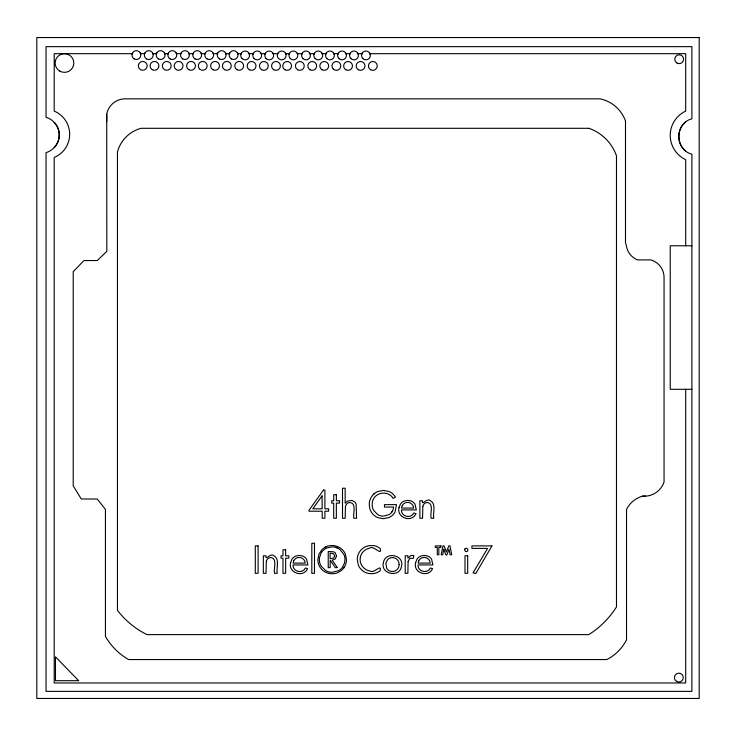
<?xml version="1.0" encoding="UTF-8"?>
<svg xmlns="http://www.w3.org/2000/svg" width="736" height="736" viewBox="0 0 736 736"><rect width="100%" height="100%" fill="white"/><g stroke="black" fill="none" stroke-linecap="round" stroke-linejoin="round"><path stroke-width="1.1" d="M132.13 53.94L132.572 52.872M144.504 53.94L144.946 52.872M156.345 53.94L156.786 52.872M168.038 53.94L168.48 52.872M180.679 53.94L181.12 52.872M192.933 53.94L193.375 52.872M204.93 53.94L205.372 52.872M217.368 53.94L217.81 52.872M229.319 53.94L229.761 52.872M240.856 54.298L241.298 53.231M252.963 54.298L253.405 53.231M264.942 54.298L265.383 53.231M277.426 54.298L277.868 53.231M289.119 54.298L289.561 53.231M301.76 54.298L302.202 53.231M313.996 54.298L314.438 53.231M325.68 54.298L326.122 53.231M337.778 54.298L338.22 53.231M349.729 54.298L350.17 53.231M361.68 54.298L362.121 53.231M54.206 147.504C60.904 140.87 60.904 129.067 54.206 122.424M685.694 122.102C676.43 128.855 676.43 144.136 685.694 150.889M132.232 53.682L54.206 53.682L54.206 111.09A25.116 25.116 0 0 1 54.206 157.458L54.206 682.962L685.694 682.962L685.694 389.298M140.558 53.682L144.615 53.682M152.932 53.682L156.455 53.682M164.772 53.682L168.139 53.682M176.465 53.682L180.78 53.682M189.097 53.682L193.034 53.682M201.351 53.682L205.04 53.682M213.357 53.682L217.479 53.682M225.796 53.682L229.42 53.682M237.746 53.682L241.114 53.682M249.136 53.682L253.221 53.682M261.243 53.682L265.199 53.682M273.222 53.682L277.684 53.682M285.706 53.682L289.377 53.682M297.399 53.682L302.008 53.682M310.031 53.682L314.244 53.682M322.267 53.682L325.938 53.682M333.96 53.682L338.026 53.682M346.049 53.682L349.986 53.682M358.009 53.682L361.937 53.682M369.96 53.682L685.694 53.682L685.694 111.09A26.809 26.809 0 0 0 685.694 159.666L685.694 245.778M691.895 245.778L670.238 245.778L670.238 389.298L691.895 389.298M106.711 114.19L106.821 251.39L97.244 260.544L83.996 260.544L73.214 271.63L73.214 485.806L81.264 498.999L97.244 498.999L105.432 509.413L105.432 636.382A62.054 62.054 0 0 0 128.598 659.557L606.823 659.557A45.016 45.016 0 0 0 626.52 639.86L626.52 509.413A25.567 25.567 0 0 1 642.537 496.165L645.527 496.165M642.537 496.165L647.146 496.027A20.958 20.958 0 0 0 664.056 482.034L664.056 277.417A18.198 18.198 0 0 0 650.808 259.909L637.56 259.909A17.94 17.94 0 0 1 626.52 246.661L625.49 242.365L625.49 121.017A34.362 34.362 0 0 0 600.107 98.845L124.228 98.845A18.915 18.915 0 0 0 106.803 113.574L106.757 121.679M369.766 53.231L370.208 54.298M357.825 53.231L358.266 54.298M345.865 53.231L346.306 54.298M333.767 53.231L334.208 54.298M322.083 53.231L322.524 54.298M309.847 53.231L310.288 54.298M297.215 53.231L297.657 54.298M285.522 53.231L285.964 54.298M273.028 53.231L273.47 54.298M261.05 53.231L261.492 54.298M248.952 53.231L249.394 54.298M237.406 52.872L237.848 53.94M225.464 52.872L225.897 53.94M213.017 52.872L213.458 53.94M201.02 52.872L201.462 53.94M188.766 52.872L189.207 53.94M176.125 52.872L176.566 53.94M164.432 52.872L164.873 53.94M152.6 52.872L153.042 53.94M140.217 52.872L140.659 53.94M374.624 493.378A13.791 13.791 0 0 0 371.119 497.462L370.328 499.109A14.665 14.665 0 0 0 369.251 504.675L369.73 508.337A14.002 14.002 0 0 0 372.076 513.158L373.235 514.519A13.653 13.653 0 0 0 377.651 517.574L383.162 518.705L389.004 517.528A12.696 12.696 0 0 0 395.048 511.989L396.492 504.638L384.468 504.638L384.468 507.067L393.521 507.067A9.025 9.025 0 0 1 391.598 512.376M373.29 494.583A13.662 13.662 0 0 1 377.743 491.547L383.336 490.434L388.792 491.418A13.57 13.57 0 0 1 393.236 494.224L395.536 497.012L393.144 498.428C388.387 489.974 374.514 492.007 372.536 501.566A11.905 11.905 0 0 0 373.64 510.379L377.651 514.556A10.994 10.994 0 0 0 383.41 516.148L388.866 514.731A9.329 9.329 0 0 0 392.573 510.821M343.556 568.229A13.91 13.91 0 0 0 345.386 565.101A14.085 14.085 0 0 0 346.481 559.608L345.368 554.116A14.03 14.03 0 0 0 342.323 549.617C339.176 546.471 334.558 545.017 330.16 545.597A14.37 14.37 0 0 0 324.852 547.4M344.568 566.729A14.205 14.205 0 0 1 340.98 570.796L337.806 572.626A14.435 14.435 0 0 1 332.166 573.74L330.16 573.62A14.508 14.508 0 0 1 324.806 571.808L323.288 570.796A13.864 13.864 0 0 1 318.936 565.101A14.315 14.315 0 0 1 317.86 559.608L318.955 554.116L321.972 549.617A14.048 14.048 0 0 1 326.499 546.59M335.588 547.345A12.632 12.632 0 0 1 339.995 549.544L343.96 554.64A12.503 12.503 0 0 1 344.963 559.572L344.512 563.031L342.35 567.456A12.273 12.273 0 0 1 338.698 570.63L332.138 572.323A12.816 12.816 0 0 1 325.634 570.584L321.071 566.03A12.632 12.632 0 0 1 319.461 561.356L319.461 557.888L321.052 553.15A12.374 12.374 0 0 1 327.088 547.878L332.166 546.894A12.779 12.779 0 0 1 337.171 547.888M408.103 561.559L407.873 573.298L405.214 573.298L405.214 555.79L407.873 555.79L407.946 558.192L410.752 555.588A4.683 4.683 0 0 1 413.834 555.79L413.246 558.348L409.878 558.32L408.103 561.559M399.114 564.54C399.354 568.836 395.094 572.415 390.89 571.348A6.238 6.238 0 0 1 386.74 568.367L385.876 563.187L387.596 559.691A6.541 6.541 0 0 1 391.046 557.741C395.204 556.692 399.344 560.326 399.114 564.54M290.61 562.7C287.822 572.792 303.453 578.238 307.565 568.615L305.348 568.036C302.551 574.135 292.551 571.651 293.038 564.944L307.906 564.944L306.636 559.415A7.599 7.599 0 0 0 302.91 556.076L299.212 555.386L295.651 556.103A8.381 8.381 0 0 0 291.861 559.415L290.61 562.7M399.032 507.656C396.244 517.748 411.884 523.195 415.987 513.581L413.77 512.992C410.973 519.101 400.973 516.608 401.46 509.91L416.328 509.91L415.058 504.372A7.599 7.599 0 0 0 411.332 501.032L407.634 500.342L404.073 501.06A8.381 8.381 0 0 0 400.283 504.372L399.032 507.656M415.61 562.7C412.822 572.792 428.453 578.238 432.566 568.615L430.348 568.036C427.552 574.135 417.551 571.651 418.039 564.944L432.906 564.944L431.636 559.415A7.599 7.599 0 0 0 427.91 556.076L424.212 555.386L420.642 556.103A8.381 8.381 0 0 0 416.852 559.415L415.61 562.7M383.41 562.663C380.273 574.319 399.722 578.073 401.497 566.407C404.598 554.778 385.186 551.016 383.41 562.663M360.346 557.244C358.956 563.546 363.694 570.207 370.088 571.016C374.155 574.034 381.772 563.012 380.19 570.768C375.176 574.687 367.669 574.687 362.655 570.796A13.763 13.763 0 0 1 358.331 565.101L357.273 559.608A14.315 14.315 0 0 1 358.349 554.116A13.864 13.864 0 0 1 362.701 548.421L364.219 547.4A14.508 14.508 0 0 1 369.573 545.597L374.017 545.67A12.622 12.622 0 0 1 380.19 548.559C382.242 556.839 373.4 544.484 369.224 548.311C364.789 549.157 361.164 552.81 360.346 557.244M59.285 134.964C59.294 142.95 53.71 150.402 46.037 152.628L46.037 691.38L691.895 691.38L691.895 154.164C674.673 150.034 674.673 122.958 691.895 118.836L691.895 46.644L46.037 46.644L46.037 117.3C53.71 119.526 59.294 126.978 59.285 134.964M266.322 561.384L266.009 573.298L263.35 573.298L263.35 555.79L266.009 555.79C264.84 561.55 270.627 552.304 273.939 555.809C280.057 559.13 276.055 568.072 277.27 573.298L274.611 573.298C273.185 568.91 277.5 560.004 271.759 557.658C269.229 557.042 266.828 558.909 266.322 561.384M345.469 506.368L345.166 518.264L342.507 518.264L342.507 488.244L345.166 488.244L345.166 503.222L347.429 501.087L351.955 500.452L354.991 502.053L356.16 504.132L356.564 518.264L353.906 518.264C352.59 514.004 357.144 503.222 349.885 502.532C347.64 502.458 346.003 504.344 345.469 506.368M422.841 506.34L422.538 518.264L419.879 518.264L419.879 500.756L422.538 500.756C421.369 506.515 427.156 497.26 430.468 500.765C436.577 504.086 432.584 513.029 433.798 518.264L431.14 518.264C429.714 513.875 434.028 504.97 428.288 502.614C425.748 501.998 423.356 503.866 422.841 506.34M336.481 555.901L335.386 558.872L332.166 560.197L337.438 567.64L335.331 567.64L330.234 560.262L330.096 567.64L328.228 567.64L328.228 551.503L333.5 551.788L335.156 552.653L336.481 555.901M334.604 555.974L333.739 558.035L330.096 558.707L330.096 553.095L333.684 553.776L334.604 555.974M443.725 549.249L442.713 554.778L441.186 554.778L442.962 545.882L444.075 545.882L446.402 552.055L448.813 545.882L449.963 545.882L451.702 554.778L450.11 554.778L448.988 549.286L446.881 554.962L445.942 554.962L443.725 549.249M464.756 549.249L464.766 550.546L465.686 551.439A1.702 1.702 0 0 0 467.544 551.08L467.921 549.249L466.357 548.237A1.693 1.693 0 0 0 464.756 549.249M293.719 560.887L293.112 563.104L305.284 563.104C305.008 559.48 301.576 556.701 297.988 557.566A5.897 5.897 0 0 0 293.719 560.887M402.141 505.844L401.534 508.061L413.706 508.061C413.43 504.436 409.998 501.667 406.41 502.532A5.897 5.897 0 0 0 402.141 505.844M418.72 560.887L418.112 563.104L430.275 563.104C429.999 559.48 426.576 556.701 422.988 557.566A5.897 5.897 0 0 0 418.72 560.887M491.952 545.91L475.796 573.51L473.064 572.856L487.572 548.412L471.905 548.412L471.905 545.91L491.952 545.91M322.055 495.88L312.828 508.824L322.193 508.824L322.055 495.88M323.472 490.075L309.01 510.26L309.01 511.216L322.193 511.216L322.193 518.264L324.889 518.264L324.889 511.216L328.633 511.216L328.633 508.824L324.889 508.824L324.889 490.075L323.472 490.075M699.2 37.536L36.8 37.536L36.8 698.464L699.2 698.464L699.2 37.536M588.993 128.303L140.99 128.303A33.525 33.525 0 0 0 117.466 151.818L117.466 610.328A83.72 83.72 0 0 0 146.952 634.616L588.791 634.616A87.915 87.915 0 0 0 616.474 606.924L616.474 155.784A44.979 44.979 0 0 0 588.993 128.303M336.352 494.721L333.684 494.721L333.684 500.756L331.715 500.756L331.715 503.111L333.684 503.111L333.684 518.264L336.352 518.264L336.352 503.111L339.508 503.111L339.508 500.756L336.352 500.756L336.352 494.721M314.484 543.288L311.825 543.288L311.825 573.298L314.484 573.298L314.484 543.288M258.097 545.91L255.291 545.91L255.291 573.298L258.097 573.298L258.097 545.91M440.882 545.91L435.261 545.91L435.261 547.372L437.285 547.372L437.285 554.778L438.849 554.778L438.849 547.372L440.882 547.372L440.882 545.91M285.642 549.764L282.983 549.764L282.983 555.79L281.014 555.79L281.014 558.155L282.983 558.155L282.983 573.298L285.642 573.298L285.642 558.155L288.797 558.155L288.797 555.79L285.642 555.79L285.642 549.764M467.673 555.79L465.005 555.79L465.005 573.298L467.673 573.298L467.673 555.79M78.651 680.68L55.467 680.68L55.467 656.843L78.651 680.68M59.791 71.107A9.338 9.338 0 0 0 73.802 63.02A9.338 9.338 0 0 0 59.791 54.933A9.338 9.338 0 0 0 59.791 71.107M134.191 58.908A4.416 4.416 0 0 0 140.815 55.08A4.416 4.416 0 0 0 134.191 51.253A4.416 4.416 0 0 0 134.191 58.908M146.565 58.908A4.416 4.416 0 0 0 153.189 55.08A4.416 4.416 0 0 0 146.565 51.253A4.416 4.416 0 0 0 146.565 58.908M158.406 58.908A4.416 4.416 0 0 0 165.03 55.08A4.416 4.416 0 0 0 158.406 51.253A4.416 4.416 0 0 0 158.406 58.908M170.099 58.908A4.416 4.416 0 0 0 176.723 55.08A4.416 4.416 0 0 0 170.099 51.253A4.416 4.416 0 0 0 170.099 58.908M182.73 58.908A4.416 4.416 0 0 0 189.354 55.08A4.416 4.416 0 0 0 182.73 51.253A4.416 4.416 0 0 0 182.73 58.908M194.985 58.908A4.416 4.416 0 0 0 201.609 55.08A4.416 4.416 0 0 0 194.985 51.253A4.416 4.416 0 0 0 194.985 58.908M206.991 58.908A4.416 4.416 0 0 0 213.615 55.08A4.416 4.416 0 0 0 206.991 51.253A4.416 4.416 0 0 0 206.991 58.908M219.429 58.908A4.416 4.416 0 0 0 226.053 55.08A4.416 4.416 0 0 0 219.429 51.253A4.416 4.416 0 0 0 219.429 58.908M231.371 58.908A4.416 4.416 0 0 0 237.995 55.08A4.416 4.416 0 0 0 231.371 51.253A4.416 4.416 0 0 0 231.371 58.908M140.548 69.681A4.416 4.416 0 0 0 147.172 65.854A4.416 4.416 0 0 0 140.548 62.026A4.416 4.416 0 0 0 140.548 69.681M152.278 69.681A4.416 4.416 0 0 0 158.902 65.854A4.416 4.416 0 0 0 152.278 62.026A4.416 4.416 0 0 0 152.278 69.681M164.551 69.681A4.416 4.416 0 0 0 171.175 65.854A4.416 4.416 0 0 0 164.551 62.026A4.416 4.416 0 0 0 164.551 69.681M176.401 69.681A4.416 4.416 0 0 0 183.025 65.854A4.416 4.416 0 0 0 176.401 62.026A4.416 4.416 0 0 0 176.401 69.681M188.83 69.681A4.416 4.416 0 0 0 195.454 65.854A4.416 4.416 0 0 0 188.83 62.026A4.416 4.416 0 0 0 188.83 69.681M200.091 69.396A4.416 4.416 0 0 0 207.12 66.378A4.416 4.416 0 0 0 200.992 61.796A4.416 4.416 0 0 0 200.091 69.396M212.851 69.681A4.416 4.416 0 0 0 219.475 65.854A4.416 4.416 0 0 0 212.851 62.026A4.416 4.416 0 0 0 212.851 69.681M224.646 69.681A4.416 4.416 0 0 0 231.27 65.854A4.416 4.416 0 0 0 224.646 62.026A4.416 4.416 0 0 0 224.646 69.681M236.974 69.681A4.416 4.416 0 0 0 243.598 65.854A4.416 4.416 0 0 0 236.974 62.026A4.416 4.416 0 0 0 236.974 69.681M242.006 58.558A4.416 4.416 0 0 0 249.394 56.58A4.416 4.416 0 0 0 243.984 51.17A4.416 4.416 0 0 0 242.006 58.558M254.104 58.558A4.416 4.416 0 0 0 261.492 56.58A4.416 4.416 0 0 0 256.082 51.17A4.416 4.416 0 0 0 254.104 58.558M266.082 58.558A4.416 4.416 0 0 0 273.47 56.58A4.416 4.416 0 0 0 268.06 51.17A4.416 4.416 0 0 0 266.082 58.558M278.576 58.558A4.416 4.416 0 0 0 285.964 56.58A4.416 4.416 0 0 0 280.554 51.17A4.416 4.416 0 0 0 278.576 58.558M290.269 58.558A4.416 4.416 0 0 0 297.657 56.58A4.416 4.416 0 0 0 292.247 51.17A4.416 4.416 0 0 0 290.269 58.558M302.901 58.558A4.416 4.416 0 0 0 310.288 56.58A4.416 4.416 0 0 0 304.879 51.17A4.416 4.416 0 0 0 302.901 58.558M315.137 58.558A4.416 4.416 0 0 0 322.524 56.58A4.416 4.416 0 0 0 317.115 51.17A4.416 4.416 0 0 0 315.137 58.558M326.821 58.558A4.416 4.416 0 0 0 334.208 56.58A4.416 4.416 0 0 0 328.808 51.17A4.416 4.416 0 0 0 326.821 58.558M338.919 58.558A4.416 4.416 0 0 0 346.306 56.58A4.416 4.416 0 0 0 340.897 51.17A4.416 4.416 0 0 0 338.919 58.558M350.879 58.558A4.416 4.416 0 0 0 358.266 56.58A4.416 4.416 0 0 0 352.857 51.17A4.416 4.416 0 0 0 350.879 58.558M362.82 58.558A4.416 4.416 0 0 0 370.208 56.58A4.416 4.416 0 0 0 364.798 51.17A4.416 4.416 0 0 0 362.82 58.558M249.375 69.745A4.416 4.416 0 0 0 255.999 65.927A4.416 4.416 0 0 0 249.375 62.1A4.416 4.416 0 0 0 249.375 69.745M261.639 69.745A4.416 4.416 0 0 0 268.263 65.927A4.416 4.416 0 0 0 261.639 62.1A4.416 4.416 0 0 0 261.639 69.745M273.774 69.745A4.416 4.416 0 0 0 280.398 65.927A4.416 4.416 0 0 0 273.774 62.1A4.416 4.416 0 0 0 273.774 69.745M284.942 69.745A4.416 4.416 0 0 0 291.566 65.927A4.416 4.416 0 0 0 284.942 62.1A4.416 4.416 0 0 0 284.942 69.745M297.62 69.745A4.416 4.416 0 0 0 304.244 65.927A4.416 4.416 0 0 0 297.62 62.1A4.416 4.416 0 0 0 297.62 69.745M310.031 69.745A4.416 4.416 0 0 0 316.655 65.927A4.416 4.416 0 0 0 310.031 62.1A4.416 4.416 0 0 0 310.031 69.745M322.028 69.745A4.416 4.416 0 0 0 328.652 65.927A4.416 4.416 0 0 0 322.028 62.1A4.416 4.416 0 0 0 322.028 69.745M333.261 69.046A4.416 4.416 0 0 0 340.648 67.068A4.416 4.416 0 0 0 335.239 61.658A4.416 4.416 0 0 0 333.261 69.046M345.837 69.745A4.416 4.416 0 0 0 352.461 65.927A4.416 4.416 0 0 0 345.837 62.1A4.416 4.416 0 0 0 345.837 69.745M358.368 69.745A4.416 4.416 0 0 0 364.992 65.927A4.416 4.416 0 0 0 358.368 62.1A4.416 4.416 0 0 0 358.368 69.745M370.631 69.745A4.416 4.416 0 0 0 377.255 65.927A4.416 4.416 0 0 0 370.631 62.1A4.416 4.416 0 0 0 370.631 69.745M676.448 681.297A4.416 4.416 0 0 0 683.256 677.801A4.416 4.416 0 0 0 676.826 673.652A4.416 4.416 0 0 0 676.448 681.297M676.973 63.029A4.416 4.416 0 0 0 683.597 59.202A4.416 4.416 0 0 0 676.973 55.384A4.416 4.416 0 0 0 676.973 63.029"/></g></svg>
